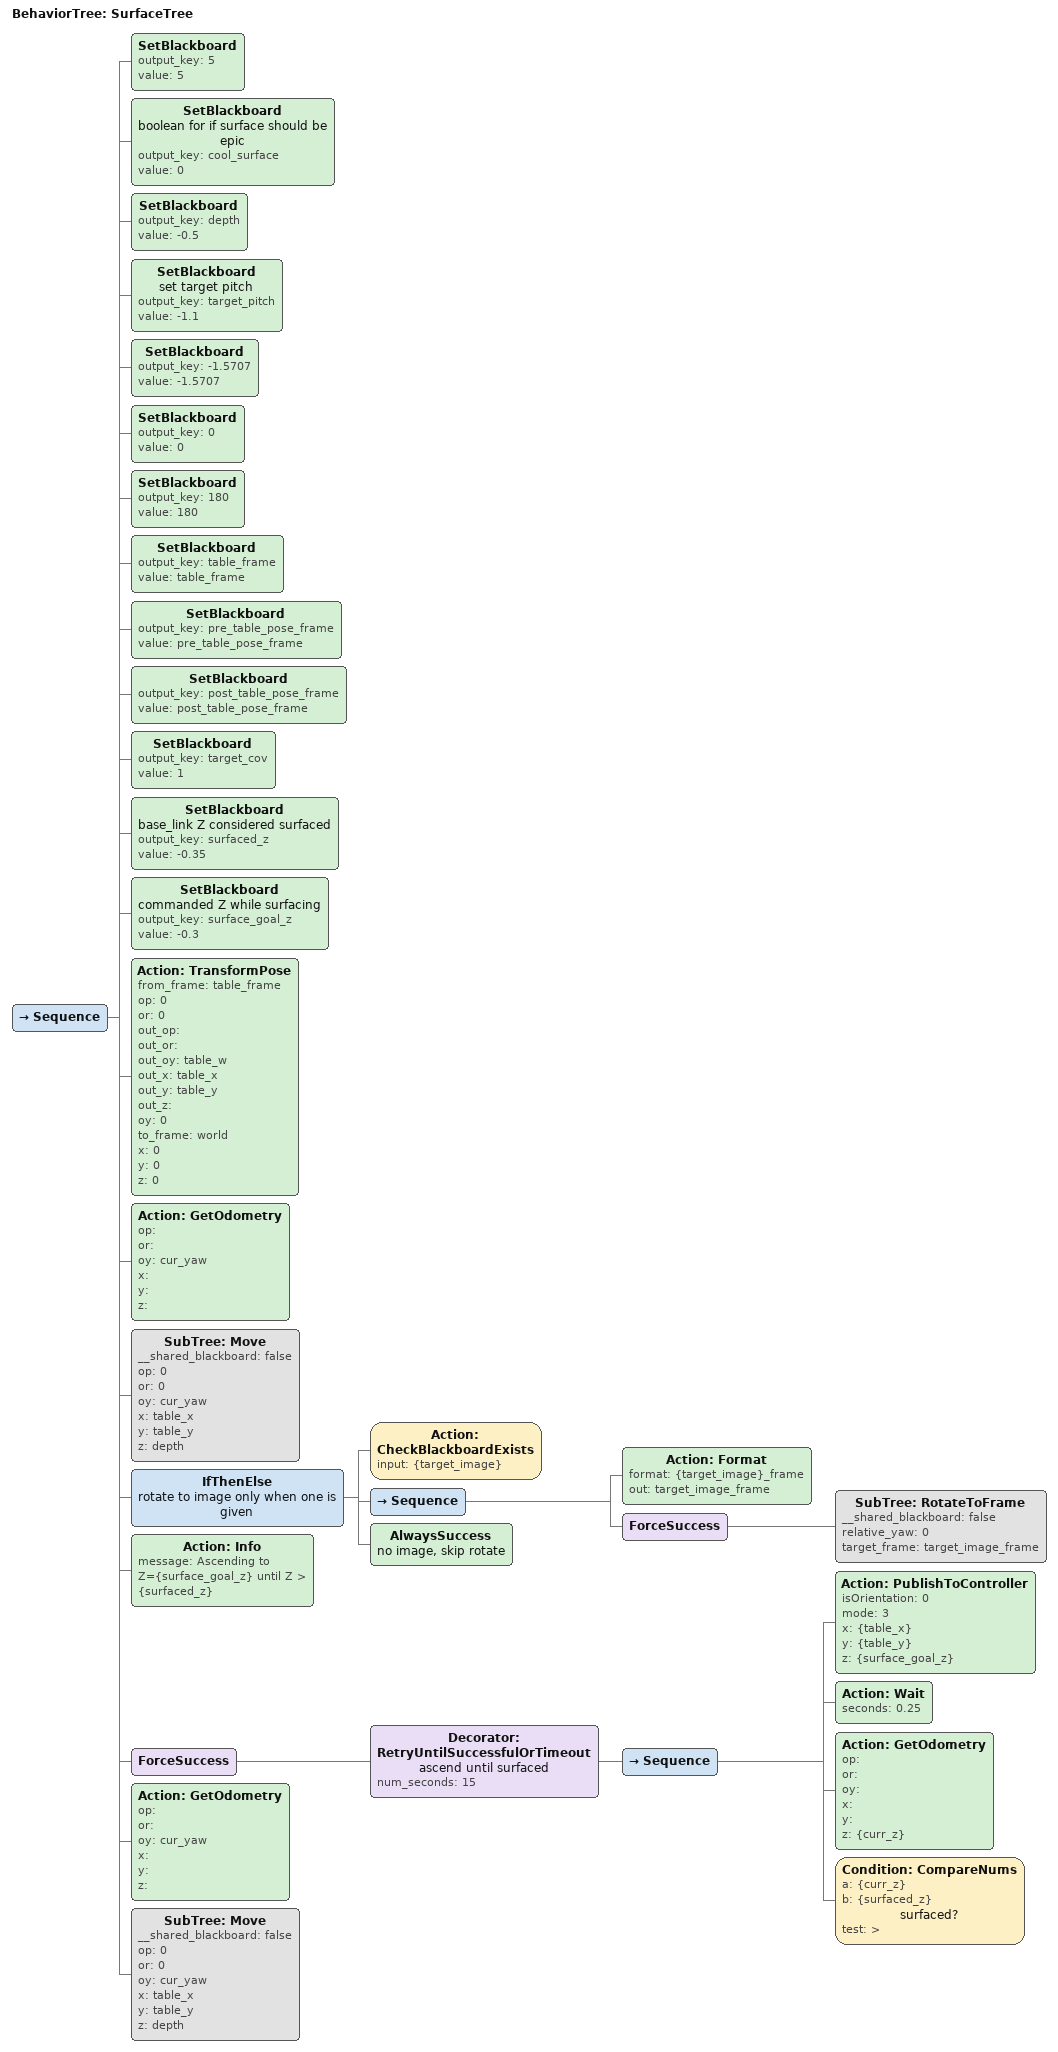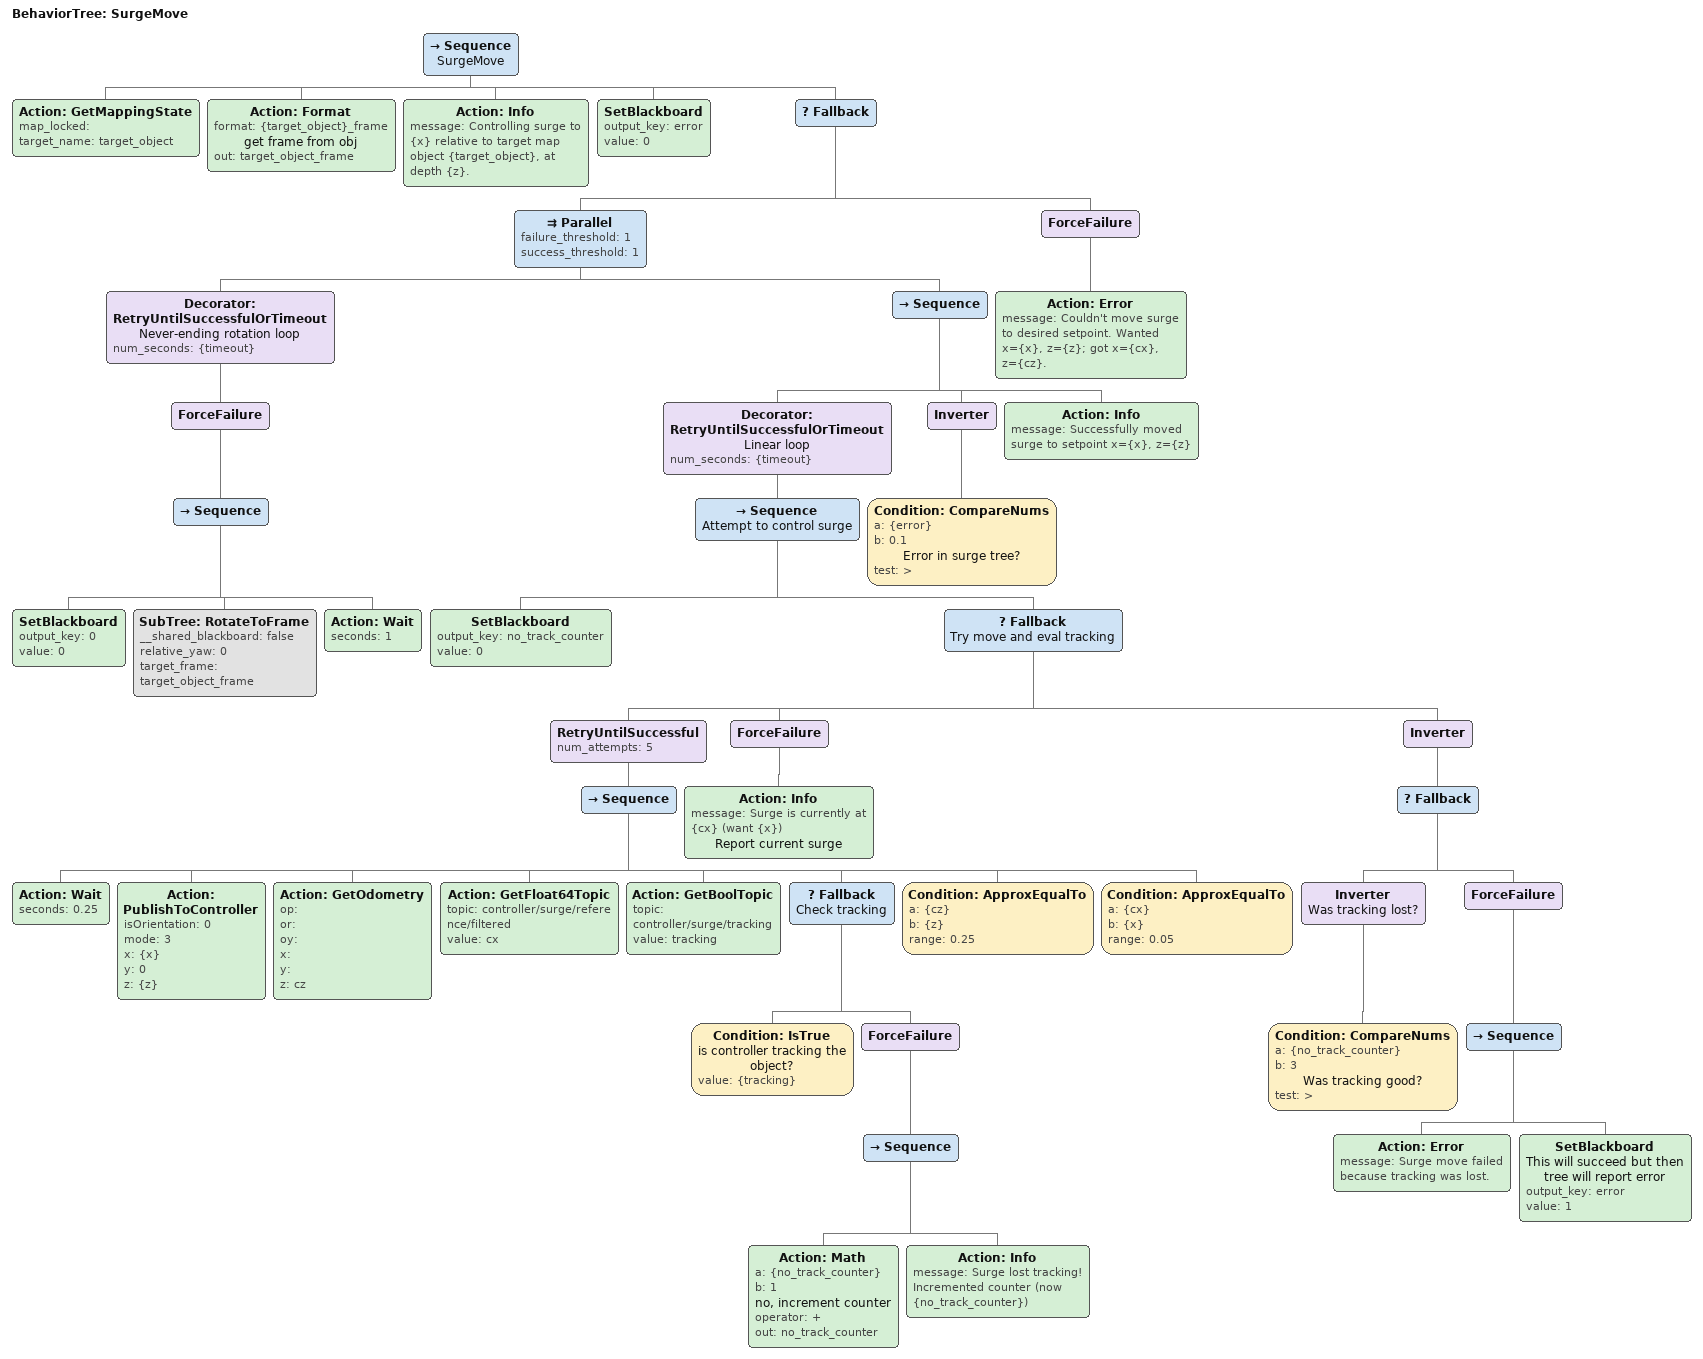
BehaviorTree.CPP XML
<BehaviorTree ID="SurfaceTree">
    <Sequence>
        <SetBlackboard output_key="5" value="5"/>
        <SetBlackboard name="boolean for if surface should be epic" output_key="cool_surface" value="0"/>
        <SetBlackboard output_key="depth" value="-0.5"/>
        <SetBlackboard name="set target pitch" output_key="target_pitch" value="-1.1"/>
        <SetBlackboard output_key="-1.5707" value="-1.5707"/>
        <SetBlackboard output_key="0" value="0"/>
        <SetBlackboard output_key="180" value="180"/>
        <SetBlackboard output_key="table_frame" value="table_frame"/>
        <SetBlackboard output_key="pre_table_pose_frame" value="pre_table_pose_frame"/>
        <SetBlackboard output_key="post_table_pose_frame" value="post_table_pose_frame"/>
        <SetBlackboard output_key="target_cov" value="1"/>
        <SetBlackboard name="base_link Z considered surfaced" output_key="surfaced_z" value="-0.35"/>
        <SetBlackboard name="commanded Z while surfacing" output_key="surface_goal_z" value="-0.3"/>
        <Action ID="TransformPose" from_frame="table_frame" op="0" or="0" out_op="" out_or="" out_oy="table_w" out_x="table_x" out_y="table_y" out_z="" oy="0" to_frame="world" x="0" y="0" z="0"/>
        <Action ID="GetOdometry" op="" or="" oy="cur_yaw" x="" y="" z=""/>
        <SubTree ID="Move" __shared_blackboard="false" op="0" or="0" oy="cur_yaw" x="table_x" y="table_y" z="depth"/>
        <IfThenElse name="rotate to image only when one is given">
            <Action ID="CheckBlackboardExists" input="{target_image}"/>
            <Sequence>
                <Action ID="Format" format="{target_image}_frame" out="target_image_frame"/>
                <ForceSuccess>
                    <SubTree ID="RotateToFrame" __shared_blackboard="false" relative_yaw="0" target_frame="target_image_frame"/>
                </ForceSuccess>
            </Sequence>
            <AlwaysSuccess name="no image, skip rotate"/>
        </IfThenElse>
        <Action ID="Info" message="Ascending to Z={surface_goal_z} until Z > {surfaced_z}"/>
        <ForceSuccess>
            <Decorator ID="RetryUntilSuccessfulOrTimeout" name="ascend until surfaced" num_seconds="15">
                <Sequence>
                    <Action ID="PublishToController" isOrientation="0" mode="3" x="{table_x}" y="{table_y}" z="{surface_goal_z}"/>
                    <Action ID="Wait" seconds="0.25"/>
                    <Action ID="GetOdometry" op="" or="" oy="" x="" y="" z="{curr_z}"/>
                    <Condition ID="CompareNums" a="{curr_z}" b="{surfaced_z}" name="surfaced?" test=">"/>
                </Sequence>
            </Decorator>
        </ForceSuccess>
        <Action ID="GetOdometry" op="" or="" oy="cur_yaw" x="" y="" z=""/>
        <SubTree ID="Move" __shared_blackboard="false" op="0" or="0" oy="cur_yaw" x="table_x" y="table_y" z="depth"/>
    </Sequence>
</BehaviorTree>

<BehaviorTree ID="SurgeMove">
    <Sequence name="SurgeMove">
        <Action ID="GetMappingState" map_locked="" target_name="target_object"/>
        <Action ID="Format" format="{target_object}_frame" name="get frame from obj" out="target_object_frame"/>
        <Action ID="Info" message="Controlling surge to {x} relative to target map object {target_object}, at depth {z}."/>
        <SetBlackboard output_key="error" value="0"/>
        <Fallback>
            <Parallel failure_threshold="1" success_threshold="1">
                <Decorator ID="RetryUntilSuccessfulOrTimeout" name="Never-ending rotation loop" num_seconds="{timeout}">
                    <ForceFailure>
                        <Sequence>
                            <SetBlackboard output_key="0" value="0"/>
                            <SubTree ID="RotateToFrame" __shared_blackboard="false" relative_yaw="0" target_frame="target_object_frame"/>
                            <Action ID="Wait" seconds="1"/>
                        </Sequence>
                    </ForceFailure>
                </Decorator>
                <Sequence>
                    <Decorator ID="RetryUntilSuccessfulOrTimeout" name="Linear loop" num_seconds="{timeout}">
                        <Sequence name="Attempt to control surge">
                            <SetBlackboard output_key="no_track_counter" value="0"/>
                            <Fallback name="Try move and eval tracking">
                                <RetryUntilSuccessful num_attempts="5">
                                    <Sequence>
                                        <Action ID="Wait" seconds="0.25"/>
                                        <Action ID="PublishToController" isOrientation="0" mode="3" x="{x}" y="0" z="{z}"/>
                                        <Action ID="GetOdometry" op="" or="" oy="" x="" y="" z="cz"/>
                                        <Action ID="GetFloat64Topic" topic="controller/surge/reference/filtered" value="cx"/>
                                        <Action ID="GetBoolTopic" topic="controller/surge/tracking" value="tracking"/>
                                        <Fallback name="Check tracking">
                                            <Condition ID="IsTrue" name="is controller tracking the object?" value="{tracking}"/>
                                            <ForceFailure>
                                                <Sequence>
                                                    <Action ID="Math" a="{no_track_counter}" b="1" name="no, increment counter" operator="+" out="no_track_counter"/>
                                                    <Action ID="Info" message="Surge lost tracking! Incremented counter (now {no_track_counter})"/>
                                                </Sequence>
                                            </ForceFailure>
                                        </Fallback>
                                        <Condition ID="ApproxEqualTo" a="{cz}" b="{z}" range="0.25"/>
                                        <Condition ID="ApproxEqualTo" a="{cx}" b="{x}" range="0.05"/>
                                    </Sequence>
                                </RetryUntilSuccessful>
                                <ForceFailure>
                                    <Action ID="Info" message="Surge is currently at {cx} (want {x})" name="Report current surge"/>
                                </ForceFailure>
                                <Inverter>
                                    <Fallback>
                                        <Inverter name="Was tracking lost?">
                                            <Condition ID="CompareNums" a="{no_track_counter}" b="3" name="Was tracking good?" test=">"/>
                                        </Inverter>
                                        <ForceFailure>
                                            <Sequence>
                                                <Action ID="Error" message="Surge move failed because tracking was lost."/>
                                                <SetBlackboard name="This will succeed but then tree will report error" output_key="error" value="1"/>
                                            </Sequence>
                                        </ForceFailure>
                                    </Fallback>
                                </Inverter>
                            </Fallback>
                        </Sequence>
                    </Decorator>
                    <Inverter>
                        <Condition ID="CompareNums" a="{error}" b="0.1" name="Error in surge tree?" test=">"/>
                    </Inverter>
                    <Action ID="Info" message="Successfully moved surge to setpoint x={x}, z={z}"/>
                </Sequence>
            </Parallel>
            <ForceFailure>
                <Action ID="Error" message="Couldn't move surge to desired setpoint. Wanted x={x}, z={z}; got x={cx}, z={cz}."/>
            </ForceFailure>
        </Fallback>
    </Sequence>
</BehaviorTree>
